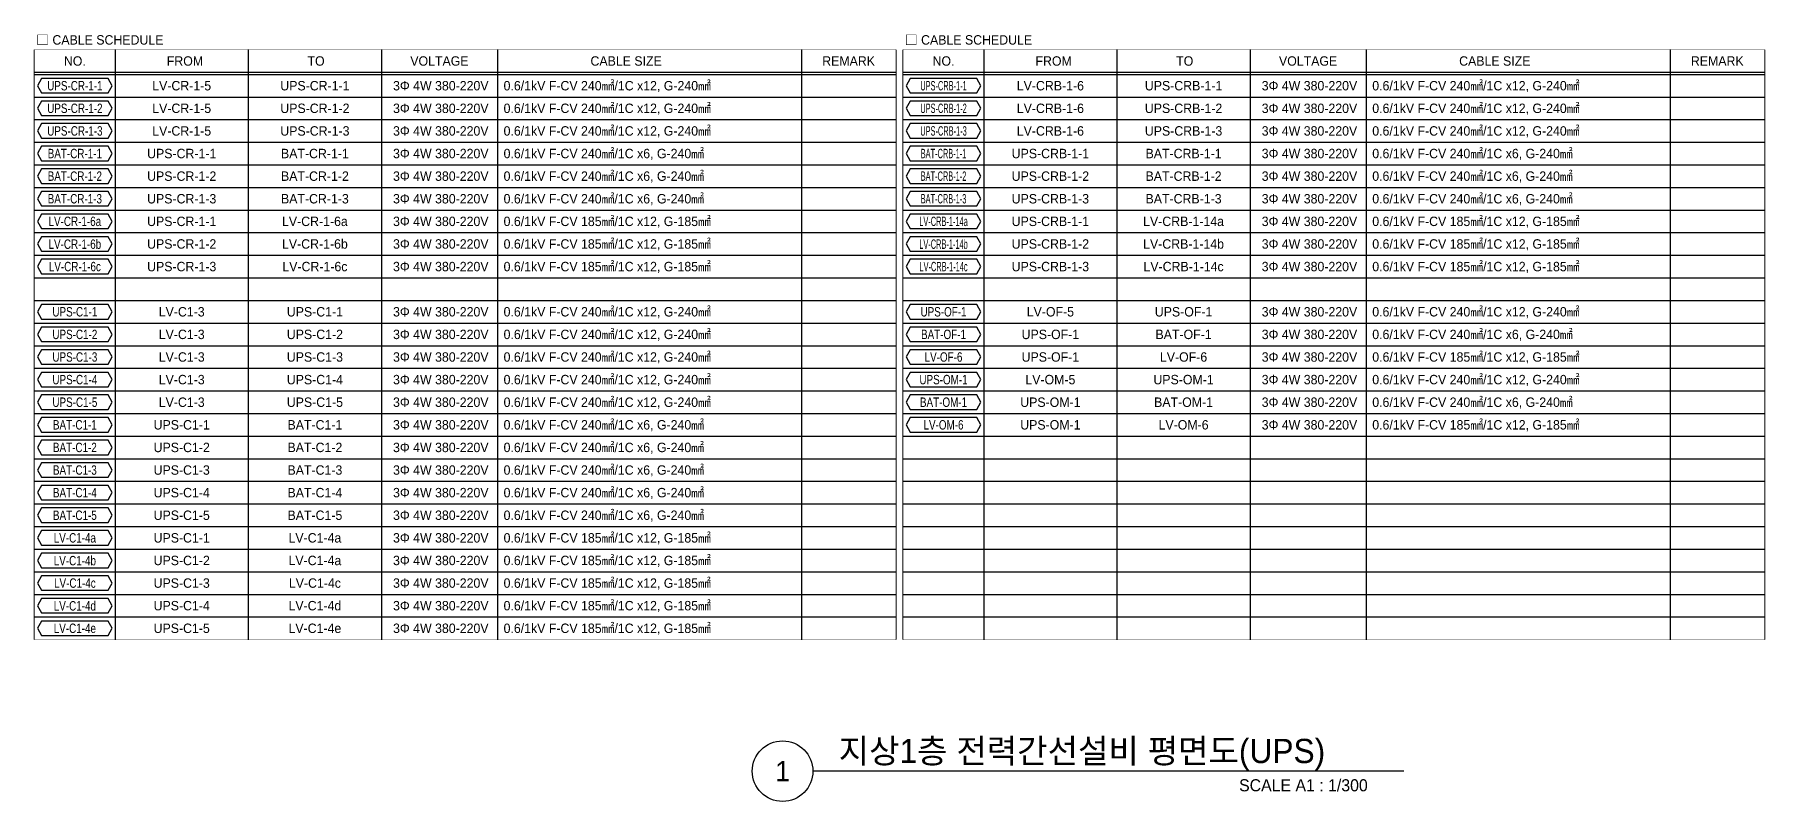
# Model space of a CAD drawing. Header units: millimetres. Extents: x 31670 to 374393, y -351975 to 839589.
# Drawn here: x 34553 to 163020, y -347550 to -290564 of the extents above; entities that cross this region are included whole.
import ezdxf
from ezdxf.enums import TextEntityAlignment as Align

# ---------------------------------------------------------------- set-up
doc = ezdxf.new("R2010")
doc.units = ezdxf.units.MM
doc.header["$LTSCALE"] = 150
for name, color, linetype in [('-----26 Electrical Cable Tray_HV_발전기 B', 103, 'Continuous'), ('-----29 Cable Schedule', 1, 'Continuous'), ('-----29 Indicator', 1, 'Continuous'), ('-----29 주기', 1, 'Continuous'), ('-----30 Text', 2, 'Continuous'), ('-----41 Drawing Title', 2, 'Continuous')]:
    doc.layers.add(name, color=color, linetype=linetype)
doc.styles.add('ELEC', font='')
doc.styles.get('ELEC').set_extended_font_data('Dotum')

msp = doc.modelspace()

# ---------------------------------------------------------------- linework, layer by layer
at = {"layer": '-----29 Cable Schedule', "color": 3}
msp.add_lwpolyline([(34553, -291687), (98506, -291687), (98506, -335523), (34553, -335523)], close=True, dxfattribs=at)
at = {"layer": '-----41 Drawing Title', "color": 7}
msp.add_line((136247, -345300), (92353, -345300), dxfattribs=at)
msp.add_circle((90103, -345300), 2250, dxfattribs=at)

# ---------------------------------------------------------------- texts
at = {"layer": '-----41 Drawing Title', "color": 2, "style": 'ELEC'}
msp.add_text('지상1층 전력간선설비 평면도(UPS)', height=1800, dxfattribs=at).set_placement((94270, -344700))
at = {"layer": '-----41 Drawing Title', "color": 7, "style": 'ELEC'}
msp.add_text('1', height=1500, dxfattribs=at).set_placement((90103, -345300), align=Align.MIDDLE)
at = {"layer": '-----41 Drawing Title', "style": 'ELEC'}
msp.add_text('SCALE A1 : 1/300', height=900, dxfattribs=at).set_placement((133562, -346800), align=Align.RIGHT)

# ---------------------------------------------------------------- next in the draw order: wipeouts: each hides what was drawn before it
at = {"color": 3}
msp.add_wipeout([(34553, -291687), (98506, -291687), (98506, -335523), (34553, -335523)], dxfattribs=at).dxf.layer = '-----26 Electrical Cable Tray_HV_발전기 B'

# ---------------------------------------------------------------- next in the draw order: linework, layer by layer
at = {"layer": '-----29 Cable Schedule'}
for p, q in [((40532, -291687), (40532, -293523)), ((50424, -291687), (50424, -293523)), ((60315, -291687), (60315, -293523)), ((68927, -291687), (68927, -293523)), ((91506, -291687), (91506, -293523))]:
    msp.add_line(p, q, dxfattribs=at)
at = {"layer": '-----29 Cable Schedule', "color": 3}
for p, q in [((34553, -293367), (98506, -293367)), ((34553, -293523), (98506, -293523))]:
    msp.add_line(p, q, dxfattribs=at)
at = {"layer": '-----29 Cable Schedule', "color": 1}
for p, q in [((40532, -293523), (40532, -335523)), ((50424, -293523), (50424, -335523)), ((60315, -293523), (60315, -335523)), ((68927, -293523), (68927, -335523)), ((91506, -293523), (91506, -335523)), ((34553, -295203), (98506, -295203)), ((34553, -296883), (98506, -296883)), ((34553, -298563), (98506, -298563)), ((34553, -300243), (98506, -300243)), ((34553, -301923), (98506, -301923)), ((34553, -303603), (98506, -303603)), ((34553, -305283), (98506, -305283)), ((34553, -306963), (98506, -306963)), ((34553, -308643), (98506, -308643)), ((34553, -310323), (98506, -310323)), ((34553, -312003), (98506, -312003)), ((34553, -313683), (98506, -313683)), ((34553, -315363), (98506, -315363)), ((34553, -317043), (98506, -317043)), ((34553, -318723), (98506, -318723)), ((34553, -320403), (98506, -320403)), ((34553, -322083), (98506, -322083)), ((34553, -323763), (98506, -323763)), ((34553, -325443), (98506, -325443)), ((34553, -327123), (98506, -327123)), ((34553, -328803), (98506, -328803))]:
    msp.add_line(p, q, dxfattribs=at)
at = {"layer": '-----29 Cable Schedule', "color": 3}
msp.add_lwpolyline([(99066, -291687), (163020, -291687), (163020, -335523), (99066, -335523)], close=True, dxfattribs=at)
at = {"layer": '-----29 주기'}
for points in [[(35073, -293824), (34762, -294363), (35073, -294902), (40012, -294902), (40323, -294363), (40012, -293824)], [(35073, -295504), (34762, -296043), (35073, -296582), (40012, -296582), (40323, -296043), (40012, -295504)], [(35073, -297184), (34762, -297723), (35073, -298262), (40012, -298262), (40323, -297723), (40012, -297184)], [(35073, -298864), (34762, -299403), (35073, -299942), (40012, -299942), (40323, -299403), (40012, -298864)], [(35073, -300544), (34762, -301083), (35073, -301622), (40012, -301622), (40323, -301083), (40012, -300544)], [(35073, -302224), (34762, -302763), (35073, -303302), (40012, -303302), (40323, -302763), (40012, -302224)], [(35073, -303904), (34762, -304443), (35073, -304982), (40012, -304982), (40323, -304443), (40012, -303904)], [(35073, -305584), (34762, -306123), (35073, -306662), (40012, -306662), (40323, -306123), (40012, -305584)], [(35073, -307264), (34762, -307803), (35073, -308342), (40012, -308342), (40323, -307803), (40012, -307264)], [(35073, -310624), (34762, -311163), (35073, -311702), (40012, -311702), (40323, -311163), (40012, -310624)], [(35073, -312304), (34762, -312843), (35073, -313382), (40012, -313382), (40323, -312843), (40012, -312304)], [(35073, -313984), (34762, -314523), (35073, -315062), (40012, -315062), (40323, -314523), (40012, -313984)], [(35073, -315664), (34762, -316203), (35073, -316742), (40012, -316742), (40323, -316203), (40012, -315664)], [(35073, -317344), (34762, -317883), (35073, -318422), (40012, -318422), (40323, -317883), (40012, -317344)], [(35073, -319024), (34762, -319563), (35073, -320102), (40012, -320102), (40323, -319563), (40012, -319024)], [(35073, -320704), (34762, -321243), (35073, -321782), (40012, -321782), (40323, -321243), (40012, -320704)], [(35073, -322384), (34762, -322923), (35073, -323462), (40012, -323462), (40323, -322923), (40012, -322384)], [(35073, -324064), (34762, -324603), (35073, -325142), (40012, -325142), (40323, -324603), (40012, -324064)], [(35073, -325744), (34762, -326283), (35073, -326822), (40012, -326822), (40323, -326283), (40012, -325744)], [(35073, -327424), (34762, -327963), (35073, -328502), (40012, -328502), (40323, -327963), (40012, -327424)], [(35073, -329104), (34762, -329643), (35073, -330182), (40012, -330182), (40323, -329643), (40012, -329104)], [(35073, -330784), (34762, -331323), (35073, -331862), (40012, -331862), (40323, -331323), (40012, -330784)], [(35073, -332464), (34762, -333003), (35073, -333542), (40012, -333542), (40323, -333003), (40012, -332464)], [(35073, -334144), (34762, -334683), (35073, -335222), (40012, -335222), (40323, -334683), (40012, -334144)]]:
    msp.add_lwpolyline(points, close=True, dxfattribs=at)

# ---------------------------------------------------------------- next in the draw order: texts
at = {"layer": '-----29 Indicator', "color": 2, "linetype": 'Continuous', "style": 'ELEC'}
msp.add_text('□ CABLE SCHEDULE', height=700, dxfattribs=at).set_placement((34668, -290958), align=Align.MIDDLE_LEFT)
at = {"layer": '-----30 Text', "style": 'ELEC'}
msp.add_text('NO.', height=700, dxfattribs=at).set_placement((37543, -292527), align=Align.MIDDLE)
for s, p in [('FROM', (45719, -292527)), ('TO', (55458, -292527)), ('VOLTAGE', (64618, -292527)), ('CABLE SIZE', (78484, -292527)), ('REMARK', (95006, -292527)), ('LV-CR-1-5', (45478, -294363)), ('UPS-CR-1-1', (55370, -294363)), ('3Φ 4W 380-220V', (64720, -294363)), ('LV-CR-1-5', (45478, -296043)), ('UPS-CR-1-2', (55370, -296043)), ('3Φ 4W 380-220V', (64720, -296043)), ('LV-CR-1-5', (45478, -297723)), ('UPS-CR-1-3', (55370, -297723)), ('3Φ 4W 380-220V', (64720, -297723)), ('UPS-CR-1-1', (45478, -299403)), ('BAT-CR-1-1', (55370, -299403)), ('3Φ 4W 380-220V', (64720, -299403)), ('UPS-CR-1-2', (45478, -301083)), ('BAT-CR-1-2', (55370, -301083)), ('3Φ 4W 380-220V', (64720, -301083)), ('UPS-CR-1-3', (45478, -302763)), ('BAT-CR-1-3', (55370, -302763)), ('3Φ 4W 380-220V', (64720, -302763)), ('UPS-CR-1-1', (45478, -304443)), ('LV-CR-1-6a', (55370, -304443)), ('3Φ 4W 380-220V', (64720, -304443)), ('LV-CR-1-6b', (55370, -306123)), ('UPS-CR-1-2', (45478, -306123)), ('3Φ 4W 380-220V', (64720, -306123)), ('UPS-CR-1-3', (45478, -307803)), ('LV-CR-1-6c', (55370, -307803)), ('3Φ 4W 380-220V', (64720, -307803)), ('LV-C1-3', (45478, -311163)), ('UPS-C1-1', (55370, -311163)), ('3Φ 4W 380-220V', (64720, -311163)), ('LV-C1-3', (45478, -312843)), ('UPS-C1-2', (55370, -312843)), ('3Φ 4W 380-220V', (64720, -312843)), ('LV-C1-3', (45478, -314523)), ('UPS-C1-3', (55370, -314523)), ('3Φ 4W 380-220V', (64720, -314523)), ('LV-C1-3', (45478, -316203)), ('UPS-C1-4', (55370, -316203)), ('3Φ 4W 380-220V', (64720, -316203)), ('LV-C1-3', (45478, -317883)), ('UPS-C1-5', (55370, -317883)), ('3Φ 4W 380-220V', (64720, -317883)), ('UPS-C1-1', (45478, -319563)), ('BAT-C1-1', (55370, -319563)), ('3Φ 4W 380-220V', (64720, -319563)), ('UPS-C1-2', (45478, -321243)), ('BAT-C1-2', (55370, -321243)), ('3Φ 4W 380-220V', (64720, -321243)), ('UPS-C1-3', (45478, -322923)), ('BAT-C1-3', (55370, -322923)), ('3Φ 4W 380-220V', (64720, -322923)), ('UPS-C1-4', (45478, -324603)), ('BAT-C1-4', (55370, -324603)), ('3Φ 4W 380-220V', (64720, -324603)), ('UPS-C1-5', (45478, -326283)), ('BAT-C1-5', (55370, -326283)), ('3Φ 4W 380-220V', (64720, -326283)), ('UPS-C1-1', (45478, -327963)), ('LV-C1-4a', (55370, -327963)), ('3Φ 4W 380-220V', (64720, -327963)), ('UPS-C1-2', (45478, -329643)), ('LV-C1-4a', (55370, -329643)), ('3Φ 4W 380-220V', (64720, -329643)), ('UPS-C1-3', (45478, -331323)), ('LV-C1-4c', (55370, -331323)), ('3Φ 4W 380-220V', (64720, -331323)), ('UPS-C1-4', (45478, -333003)), ('LV-C1-4d', (55370, -333003)), ('3Φ 4W 380-220V', (64720, -333003)), ('UPS-C1-5', (45478, -334683)), ('LV-C1-4e', (55370, -334683)), ('3Φ 4W 380-220V', (64720, -334683))]:
    msp.add_text(s, height=700, dxfattribs=at).set_placement(p, align=Align.MIDDLE_CENTER)
at = {"layer": '-----30 Text', "linetype": 'Continuous', "style": 'ELEC', "width": 0.8}
for s, p in [('UPS-CR-1-1', (37543, -294363)), ('UPS-CR-1-2', (37543, -296043)), ('UPS-CR-1-3', (37543, -297723)), ('BAT-CR-1-1', (37543, -299403)), ('BAT-CR-1-2', (37543, -301083)), ('BAT-CR-1-3', (37543, -302763)), ('LV-CR-1-6a', (37543, -304443)), ('LV-CR-1-6b', (37543, -306123)), ('LV-CR-1-6c', (37543, -307803)), ('UPS-C1-1', (37543, -311163)), ('UPS-C1-2', (37543, -312843)), ('UPS-C1-3', (37543, -314523)), ('UPS-C1-4', (37543, -316203)), ('UPS-C1-5', (37543, -317883)), ('BAT-C1-1', (37543, -319563)), ('BAT-C1-2', (37543, -321243)), ('BAT-C1-3', (37543, -322923)), ('BAT-C1-4', (37543, -324603)), ('BAT-C1-5', (37543, -326283)), ('LV-C1-4a', (37543, -327963)), ('LV-C1-4b', (37543, -329643)), ('LV-C1-4c', (37543, -331323)), ('LV-C1-4d', (37543, -333003)), ('LV-C1-4e', (37543, -334683))]:
    msp.add_text(s, height=700, dxfattribs=at).set_placement(p, align=Align.MIDDLE)
at = {"layer": '-----30 Text', "style": 'ELEC'}
for s, p in [('0.6/1kV F-CV 240㎟/1C x12, G-240㎟', (69384, -294363)), ('0.6/1kV F-CV 240㎟/1C x12, G-240㎟', (69384, -296043)), ('0.6/1kV F-CV 240㎟/1C x12, G-240㎟', (69384, -297723)), ('0.6/1kV F-CV 240㎟/1C x6, G-240㎟', (69384, -299403)), ('0.6/1kV F-CV 240㎟/1C x6, G-240㎟', (69384, -301083)), ('0.6/1kV F-CV 240㎟/1C x6, G-240㎟', (69384, -302763)), ('0.6/1kV F-CV 185㎟/1C x12, G-185㎟', (69384, -304443)), ('0.6/1kV F-CV 185㎟/1C x12, G-185㎟', (69384, -306123)), ('0.6/1kV F-CV 185㎟/1C x12, G-185㎟', (69384, -307803)), ('0.6/1kV F-CV 240㎟/1C x12, G-240㎟', (69384, -311163)), ('0.6/1kV F-CV 240㎟/1C x12, G-240㎟', (69384, -312843)), ('0.6/1kV F-CV 240㎟/1C x12, G-240㎟', (69384, -314523)), ('0.6/1kV F-CV 240㎟/1C x12, G-240㎟', (69384, -316203)), ('0.6/1kV F-CV 240㎟/1C x12, G-240㎟', (69384, -317883)), ('0.6/1kV F-CV 240㎟/1C x6, G-240㎟', (69384, -319563)), ('0.6/1kV F-CV 240㎟/1C x6, G-240㎟', (69384, -321243)), ('0.6/1kV F-CV 240㎟/1C x6, G-240㎟', (69384, -322923)), ('0.6/1kV F-CV 240㎟/1C x6, G-240㎟', (69384, -324603)), ('0.6/1kV F-CV 240㎟/1C x6, G-240㎟', (69384, -326283)), ('0.6/1kV F-CV 185㎟/1C x12, G-185㎟', (69384, -327963)), ('0.6/1kV F-CV 185㎟/1C x12, G-185㎟', (69384, -329643)), ('0.6/1kV F-CV 185㎟/1C x12, G-185㎟', (69384, -331323)), ('0.6/1kV F-CV 185㎟/1C x12, G-185㎟', (69384, -333003)), ('0.6/1kV F-CV 185㎟/1C x12, G-185㎟', (69384, -334683))]:
    msp.add_text(s, height=700, dxfattribs=at).set_placement(p, align=Align.MIDDLE_LEFT)

# ---------------------------------------------------------------- next in the draw order: wipeouts: each hides what was drawn before it
at = {"color": 3}
msp.add_wipeout([(99066, -291687), (163020, -291687), (163020, -335523), (99066, -335523)], dxfattribs=at).dxf.layer = '-----26 Electrical Cable Tray_HV_발전기 B'

# ---------------------------------------------------------------- next in the draw order: linework, layer by layer
at = {"layer": '-----29 Cable Schedule'}
for p, q in [((105046, -291687), (105046, -293523)), ((114938, -291687), (114938, -293523)), ((124829, -291687), (124829, -293523)), ((133441, -291687), (133441, -293523)), ((156020, -291687), (156020, -293523))]:
    msp.add_line(p, q, dxfattribs=at)
at = {"layer": '-----29 Cable Schedule', "color": 3}
for p, q in [((99066, -293367), (163020, -293367)), ((99066, -293523), (163020, -293523))]:
    msp.add_line(p, q, dxfattribs=at)
at = {"layer": '-----29 Cable Schedule', "color": 1}
for p, q in [((105046, -293523), (105046, -335523)), ((114938, -293523), (114938, -335523)), ((124829, -293523), (124829, -335523)), ((133441, -293523), (133441, -335523)), ((156020, -293523), (156020, -335523)), ((99066, -295203), (163020, -295203)), ((99066, -296883), (163020, -296883)), ((99066, -298563), (163020, -298563)), ((99066, -300243), (163020, -300243)), ((99066, -301923), (163020, -301923)), ((99066, -303603), (163020, -303603)), ((99066, -305283), (163020, -305283)), ((99066, -306963), (163020, -306963)), ((99066, -308643), (163020, -308643)), ((99066, -310323), (163020, -310323)), ((99066, -312003), (163020, -312003)), ((99066, -313683), (163020, -313683)), ((99066, -315363), (163020, -315363)), ((99066, -317043), (163020, -317043)), ((99066, -318723), (163020, -318723)), ((99066, -320403), (163020, -320403)), ((99066, -322083), (163020, -322083)), ((99066, -323763), (163020, -323763)), ((99066, -325443), (163020, -325443)), ((99066, -327123), (163020, -327123)), ((99066, -328803), (163020, -328803)), ((34553, -330483), (98506, -330483)), ((99066, -330483), (163020, -330483)), ((34553, -332163), (98506, -332163)), ((99066, -332163), (163020, -332163)), ((34553, -333843), (98506, -333843)), ((99066, -333843), (163020, -333843))]:
    msp.add_line(p, q, dxfattribs=at)
at = {"layer": '-----29 주기'}
for points in [[(99587, -293824), (99276, -294363), (99587, -294902), (104526, -294902), (104837, -294363), (104526, -293824)], [(99587, -295504), (99276, -296043), (99587, -296582), (104526, -296582), (104837, -296043), (104526, -295504)], [(99587, -297184), (99276, -297723), (99587, -298262), (104526, -298262), (104837, -297723), (104526, -297184)], [(99587, -298864), (99276, -299403), (99587, -299942), (104526, -299942), (104837, -299403), (104526, -298864)], [(99587, -300544), (99276, -301083), (99587, -301622), (104526, -301622), (104837, -301083), (104526, -300544)], [(99587, -302224), (99276, -302763), (99587, -303302), (104526, -303302), (104837, -302763), (104526, -302224)], [(99587, -303904), (99276, -304443), (99587, -304982), (104526, -304982), (104837, -304443), (104526, -303904)], [(99587, -305584), (99276, -306123), (99587, -306662), (104526, -306662), (104837, -306123), (104526, -305584)], [(99587, -307264), (99276, -307803), (99587, -308342), (104526, -308342), (104837, -307803), (104526, -307264)], [(99587, -310624), (99276, -311163), (99587, -311702), (104526, -311702), (104837, -311163), (104526, -310624)], [(99587, -312304), (99276, -312843), (99587, -313382), (104526, -313382), (104837, -312843), (104526, -312304)], [(99587, -313984), (99276, -314523), (99587, -315062), (104526, -315062), (104837, -314523), (104526, -313984)], [(99587, -315664), (99276, -316203), (99587, -316742), (104526, -316742), (104837, -316203), (104526, -315664)], [(99587, -317344), (99276, -317883), (99587, -318422), (104526, -318422), (104837, -317883), (104526, -317344)], [(99587, -319024), (99276, -319563), (99587, -320102), (104526, -320102), (104837, -319563), (104526, -319024)]]:
    msp.add_lwpolyline(points, close=True, dxfattribs=at)

# ---------------------------------------------------------------- next in the draw order: texts
at = {"layer": '-----29 Indicator', "color": 2, "linetype": 'Continuous', "style": 'ELEC'}
msp.add_text('□ CABLE SCHEDULE', height=700, dxfattribs=at).set_placement((99182, -290958), align=Align.MIDDLE_LEFT)
at = {"layer": '-----30 Text', "style": 'ELEC'}
msp.add_text('NO.', height=700, dxfattribs=at).set_placement((102056, -292527), align=Align.MIDDLE)
for s, p in [('FROM', (110233, -292527)), ('TO', (119972, -292527)), ('VOLTAGE', (129132, -292527)), ('CABLE SIZE', (142997, -292527)), ('REMARK', (159520, -292527)), ('LV-CRB-1-6', (109992, -294363)), ('UPS-CRB-1-1', (119883, -294363)), ('3Φ 4W 380-220V', (129234, -294363)), ('LV-CRB-1-6', (109992, -296043)), ('UPS-CRB-1-2', (119883, -296043)), ('3Φ 4W 380-220V', (129234, -296043)), ('LV-CRB-1-6', (109992, -297723)), ('UPS-CRB-1-3', (119883, -297723)), ('3Φ 4W 380-220V', (129234, -297723)), ('UPS-CRB-1-1', (109992, -299403)), ('BAT-CRB-1-1', (119883, -299403)), ('3Φ 4W 380-220V', (129234, -299403)), ('UPS-CRB-1-2', (109992, -301083)), ('BAT-CRB-1-2', (119883, -301083)), ('3Φ 4W 380-220V', (129234, -301083)), ('UPS-CRB-1-3', (109992, -302763)), ('BAT-CRB-1-3', (119883, -302763)), ('3Φ 4W 380-220V', (129234, -302763)), ('UPS-CRB-1-1', (109992, -304443)), ('LV-CRB-1-14a', (119883, -304443)), ('3Φ 4W 380-220V', (129234, -304443)), ('LV-CRB-1-14b', (119883, -306123)), ('UPS-CRB-1-2', (109992, -306123)), ('3Φ 4W 380-220V', (129234, -306123)), ('UPS-CRB-1-3', (109992, -307803)), ('LV-CRB-1-14c', (119883, -307803)), ('3Φ 4W 380-220V', (129234, -307803)), ('LV-OF-5', (109992, -311163)), ('UPS-OF-1', (119883, -311163)), ('3Φ 4W 380-220V', (129234, -311163)), ('UPS-OF-1', (109992, -312843)), ('BAT-OF-1', (119883, -312843)), ('3Φ 4W 380-220V', (129234, -312843)), ('UPS-OF-1', (109992, -314523)), ('LV-OF-6', (119883, -314523)), ('3Φ 4W 380-220V', (129234, -314523)), ('LV-OM-5', (109992, -316203)), ('UPS-OM-1', (119883, -316203)), ('3Φ 4W 380-220V', (129234, -316203)), ('UPS-OM-1', (109992, -317883)), ('BAT-OM-1', (119883, -317883)), ('3Φ 4W 380-220V', (129234, -317883)), ('UPS-OM-1', (109992, -319563)), ('LV-OM-6', (119883, -319563)), ('3Φ 4W 380-220V', (129234, -319563))]:
    msp.add_text(s, height=700, dxfattribs=at).set_placement(p, align=Align.MIDDLE_CENTER)
at = {"layer": '-----30 Text', "linetype": 'Continuous', "style": 'ELEC'}
for s, width, p in [('UPS-CRB-1-1', 0.6, (102056, -294363)), ('UPS-CRB-1-2', 0.6, (102056, -296043)), ('UPS-CRB-1-3', 0.6, (102056, -297723)), ('BAT-CRB-1-1', 0.6, (102056, -299403)), ('BAT-CRB-1-2', 0.6, (102056, -301083)), ('BAT-CRB-1-3', 0.6, (102056, -302763)), ('LV-CRB-1-14a', 0.6, (102056, -304443)), ('LV-CRB-1-14b', 0.6, (102056, -306123)), ('LV-CRB-1-14c', 0.6, (102056, -307803)), ('UPS-OF-1', 0.8, (102056, -311163)), ('BAT-OF-1', 0.8, (102056, -312843)), ('LV-OF-6', 0.8, (102056, -314523)), ('UPS-OM-1', 0.8, (102056, -316203)), ('BAT-OM-1', 0.8, (102056, -317883)), ('LV-OM-6', 0.8, (102056, -319563))]:
    msp.add_text(s, height=700, dxfattribs=dict(at, width=width)).set_placement(p, align=Align.MIDDLE)
at = {"layer": '-----30 Text', "style": 'ELEC'}
for s, p in [('0.6/1kV F-CV 240㎟/1C x12, G-240㎟', (133897, -294363)), ('0.6/1kV F-CV 240㎟/1C x12, G-240㎟', (133897, -296043)), ('0.6/1kV F-CV 240㎟/1C x12, G-240㎟', (133897, -297723)), ('0.6/1kV F-CV 240㎟/1C x6, G-240㎟', (133897, -299403)), ('0.6/1kV F-CV 240㎟/1C x6, G-240㎟', (133897, -301083)), ('0.6/1kV F-CV 240㎟/1C x6, G-240㎟', (133897, -302763)), ('0.6/1kV F-CV 185㎟/1C x12, G-185㎟', (133897, -304443)), ('0.6/1kV F-CV 185㎟/1C x12, G-185㎟', (133897, -306123)), ('0.6/1kV F-CV 185㎟/1C x12, G-185㎟', (133897, -307803)), ('0.6/1kV F-CV 240㎟/1C x12, G-240㎟', (133897, -311163)), ('0.6/1kV F-CV 240㎟/1C x6, G-240㎟', (133897, -312843)), ('0.6/1kV F-CV 185㎟/1C x12, G-185㎟', (133897, -314523)), ('0.6/1kV F-CV 240㎟/1C x12, G-240㎟', (133897, -316203)), ('0.6/1kV F-CV 240㎟/1C x6, G-240㎟', (133897, -317883)), ('0.6/1kV F-CV 185㎟/1C x12, G-185㎟', (133897, -319563))]:
    msp.add_text(s, height=700, dxfattribs=at).set_placement(p, align=Align.MIDDLE_LEFT)

doc.saveas('drawing.dxf')
